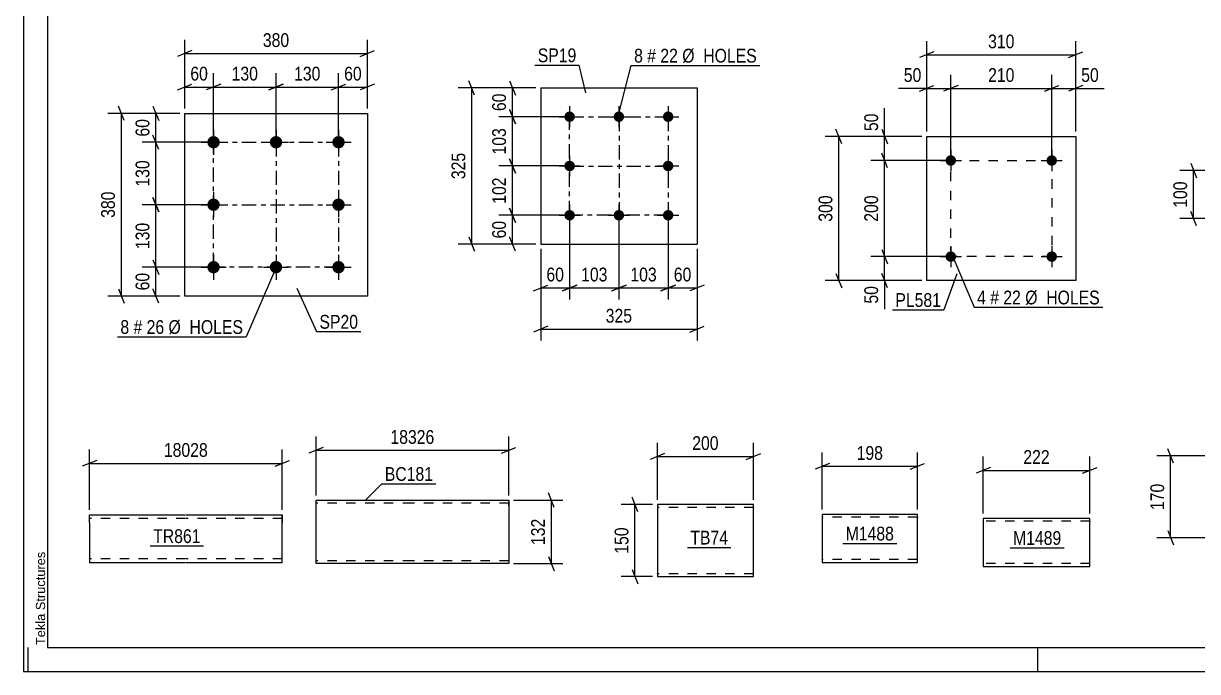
# Model space of a CAD drawing. Header units: millimetres. Extents: x 0 to 841, y 0 to 594.
# Drawn here: x 0 to 244.2, y 0 to 134.9 of the extents above; entities that cross this region are included whole.
import ezdxf

# ---------------------------------------------------------------- set-up
doc = ezdxf.new("R2010")
doc.units = ezdxf.units.MM
doc.linetypes.add('DXK_LINE_DOT2', pattern=[3.9198, 1.9599, -1.9599])
doc.linetypes.add('DXK_LINE_DOT3', pattern=[5.9187, 2.979, -0.9799, 0.9799, -0.9799])
doc.styles.add('Arial', font='ARIAL.TTF', dxfattribs={"height": 0.2})
doc.styles.add('Arial Narrow', font='ARIALN.TTF', dxfattribs={"height": 0.2})

# ---------------------------------------------------------------- blocks, each defined once
blk = doc.blocks.new('Unknown-815137708-1135')
at = {"color": 5, "linetype": 'Continuous'}
for p, q in [((0, 594), (0, 0)), ((5, 589), (5, 5)), ((1, 0), (1, 5)), ((5, 5), (836, 5)), ((211, 0), (211, 5)), ((0, 0), (841, 0))]:
    blk.add_line(p, q, dxfattribs=at)
at = {"color": 174, "linetype": 'Continuous', "style": 'Arial'}
blk.add_text('Tekla Structures', height=1.9102, rotation=90, dxfattribs=at).set_placement((4.5, 5.5))
blk = doc.blocks.new('Part-815137708-7004 - 6998')
at = {"color": 2, "linetype": 'Continuous'}
for p, q in [((33.54, 78.14), (33.54, 116.14)), ((33.54, 116.14), (71.54, 116.14)), ((71.54, 116.14), (71.54, 78.14)), ((71.54, 78.14), (33.54, 78.14))]:
    blk.add_line(p, q, dxfattribs=at)
blk = doc.blocks.new('Bolt-815137708-7037 - 6998')
at = {"linetype": 'Continuous'}
for points in [[(39.54, 111.44, -1), (39.54, 108.84, -1)], [(52.54, 111.44, -1), (52.54, 108.84, -1)], [(65.54, 111.44, -1), (65.54, 108.84, -1)], [(39.54, 98.44, -1), (39.54, 95.84, -1)], [(65.54, 98.44, -1), (65.54, 95.84, -1)], [(39.54, 85.44, -1), (39.54, 82.84, -1)], [(52.54, 85.44, -1), (52.54, 82.84, -1)], [(65.54, 85.44, -1), (65.54, 82.84, -1)]]:
    blk.add_hatch(color=1, dxfattribs=at).paths.add_polyline_path(points)
at = {"color": 1, "linetype": 'Continuous'}
for p, q in [((39.54, 112.74), (39.54, 107.54)), ((52.54, 112.74), (52.54, 107.54)), ((65.54, 112.74), (65.54, 107.54)), ((36.94, 110.14), (42.14, 110.14)), ((49.94, 110.14), (55.14, 110.14)), ((62.94, 110.14), (68.14, 110.14)), ((39.54, 99.74), (39.54, 94.54)), ((65.54, 99.74), (65.54, 94.54)), ((36.94, 97.14), (42.14, 97.14)), ((62.94, 97.14), (68.14, 97.14)), ((39.54, 86.74), (39.54, 81.54)), ((52.54, 86.74), (52.54, 81.54)), ((65.54, 86.74), (65.54, 81.54)), ((36.94, 84.14), (42.14, 84.14)), ((49.94, 84.14), (55.14, 84.14)), ((62.94, 84.14), (68.14, 84.14))]:
    blk.add_line(p, q, dxfattribs=at)
blk = doc.blocks.new('Part-815137708-1386 - 1358')
at = {"color": 2, "linetype": 'Continuous'}
for p, q in [((60.86, 34.46), (60.86, 35.66)), ((60.86, 35.66), (80.86, 35.66)), ((60.86, 22.55), (60.86, 34.46)), ((80.96, 35.66), (100.96, 35.66)), ((100.96, 35.66), (100.96, 35.57)), ((100.96, 35.57), (100.96, 34.46)), ((100.96, 34.46), (100.96, 22.46)), ((60.86, 22.46), (60.86, 22.55)), ((80.86, 22.46), (60.86, 22.46)), ((100.96, 22.46), (80.96, 22.46))]:
    blk.add_line(p, q, dxfattribs=at)
at = {"color": 7, "linetype": 'DXK_LINE_DOT2'}
for p, q in [((80.86, 35.06), (60.86, 35.06)), ((100.96, 35.06), (80.96, 35.06)), ((100.96, 34.46), (100.96, 35.31)), ((80.86, 23.06), (60.86, 23.06)), ((60.86, 22.55), (60.86, 22.46)), ((100.96, 23.06), (80.96, 23.06))]:
    blk.add_line(p, q, dxfattribs=at)
blk = doc.blocks.new('Part-815137708-6798 - 6792')
at = {"color": 2, "linetype": 'Continuous'}
for p, q in [((107.62, 121.45), (107.62, 88.95)), ((107.62, 121.45), (140.12, 121.45)), ((140.12, 121.45), (140.12, 88.95)), ((107.62, 88.95), (140.12, 88.95))]:
    blk.add_line(p, q, dxfattribs=at)
blk = doc.blocks.new('Bolt-815137708-6831 - 6792')
at = {"linetype": 'Continuous'}
for points in [[(113.62, 116.55, -1), (113.62, 114.35, -1)], [(123.87, 116.55, -1), (123.87, 114.35, -1)], [(134.12, 116.55, -1), (134.12, 114.35, -1)], [(113.62, 106.3, -1), (113.62, 104.1, -1)], [(134.12, 106.3, -1), (134.12, 104.1, -1)], [(113.62, 96.05, -1), (113.62, 93.85, -1)], [(123.87, 96.05, -1), (123.87, 93.85, -1)], [(134.12, 96.05, -1), (134.12, 93.85, -1)]]:
    blk.add_hatch(color=1, dxfattribs=at).paths.add_polyline_path(points)
at = {"color": 1, "linetype": 'Continuous'}
for p, q in [((113.62, 117.65), (113.62, 113.25)), ((123.87, 117.65), (123.87, 113.25)), ((134.12, 117.65), (134.12, 113.25)), ((111.42, 115.45), (115.82, 115.45)), ((121.67, 115.45), (126.07, 115.45)), ((131.92, 115.45), (136.32, 115.45)), ((111.42, 105.2), (115.82, 105.2)), ((113.62, 107.4), (113.62, 103)), ((131.92, 105.2), (136.32, 105.2)), ((134.12, 107.4), (134.12, 103)), ((113.62, 97.15), (113.62, 92.75)), ((123.87, 97.15), (123.87, 92.75)), ((134.12, 97.15), (134.12, 92.75)), ((111.42, 94.95), (115.82, 94.95)), ((121.67, 94.95), (126.07, 94.95)), ((131.92, 94.95), (136.32, 94.95))]:
    blk.add_line(p, q, dxfattribs=at)
blk = doc.blocks.new('Part-815137708-6970 - 6965')
at = {"color": 2, "linetype": 'Continuous'}
for p, q in [((131.87, 34.75), (131.87, 19.84)), ((151.87, 34.75), (131.87, 34.75)), ((151.87, 20.95), (151.87, 34.75)), ((131.87, 19.84), (131.87, 19.75)), ((131.87, 19.75), (151.87, 19.75)), ((151.87, 19.75), (151.87, 20.95))]:
    blk.add_line(p, q, dxfattribs=at)
at = {"color": 7, "linetype": 'DXK_LINE_DOT2'}
for p, q in [((151.87, 34.15), (131.87, 34.15)), ((151.87, 34.11), (151.87, 34.15)), ((151.87, 34.15), (151.87, 34.11)), ((151.87, 34.01), (151.87, 34.11)), ((151.87, 34.11), (151.87, 34.01)), ((131.87, 20.35), (131.87, 20.4)), ((151.87, 20.35), (131.87, 20.35)), ((151.87, 20.4), (151.87, 20.72)), ((151.87, 20.35), (151.87, 20.4))]:
    blk.add_line(p, q, dxfattribs=at)
blk = doc.blocks.new('Part-815137708-2668 - 2662')
at = {"color": 2, "linetype": 'Continuous'}
for p, q in [((13.73, 31.02), (13.73, 32.62)), ((13.73, 32.62), (33.73, 32.62)), ((33.83, 32.62), (53.83, 32.62)), ((53.83, 32.62), (53.83, 31.02)), ((13.73, 31.02), (13.73, 22.62)), ((53.83, 22.62), (53.83, 31.02)), ((33.73, 22.62), (13.73, 22.62)), ((53.83, 22.62), (33.83, 22.62))]:
    blk.add_line(p, q, dxfattribs=at)
at = {"color": 7, "linetype": 'DXK_LINE_DOT2'}
for p, q in [((33.73, 31.82), (13.73, 31.82)), ((53.83, 31.82), (33.83, 31.82)), ((53.83, 31.02), (53.83, 32.5)), ((13.73, 23.42), (13.73, 23.49)), ((33.73, 23.42), (13.73, 23.42)), ((53.83, 23.42), (33.83, 23.42)), ((53.83, 23.42), (53.83, 23.49))]:
    blk.add_line(p, q, dxfattribs=at)
blk = doc.blocks.new('Part-815137708-2619 - 2605')
at = {"color": 2, "linetype": 'Continuous'}
for p, q in [((166.19, 32.7), (166.19, 22.79)), ((185.96, 32.7), (166.19, 32.7)), ((185.96, 23.9), (185.96, 32.7)), ((166.19, 22.79), (166.19, 22.7)), ((166.19, 22.7), (185.96, 22.7)), ((185.96, 22.7), (185.96, 23.9))]:
    blk.add_line(p, q, dxfattribs=at)
at = {"color": 7, "linetype": 'DXK_LINE_DOT2'}
for p, q in [((185.96, 32.1), (166.19, 32.1)), ((185.96, 32.06), (185.96, 32.1)), ((185.96, 32.1), (185.96, 32.06)), ((185.96, 31.96), (185.96, 32.06)), ((185.96, 32.06), (185.96, 31.96)), ((166.19, 23.3), (166.19, 23.35)), ((185.96, 23.3), (166.19, 23.3)), ((185.96, 23.35), (185.96, 23.67)), ((185.96, 23.3), (185.96, 23.35))]:
    blk.add_line(p, q, dxfattribs=at)
blk = doc.blocks.new('Part-815137708-2401 - 2385')
at = {"color": 2, "linetype": 'Continuous'}
for p, q in [((187.92, 81.34), (187.92, 111.34)), ((187.92, 111.34), (218.92, 111.34)), ((218.92, 111.34), (218.92, 81.34)), ((218.92, 81.34), (187.92, 81.34))]:
    blk.add_line(p, q, dxfattribs=at)
blk = doc.blocks.new('Bolt-815137708-2434 - 2385')
at = {"linetype": 'Continuous'}
for points in [[(194.02, 86.34, -1), (191.82, 86.34, -1)], [(215.02, 86.34, -1), (212.82, 86.34, -1)]]:
    blk.add_hatch(color=1, dxfattribs=at).paths.add_polyline_path(points)
at = {"color": 1, "linetype": 'Continuous'}
for p, q in [((192.92, 88.54), (192.92, 84.14)), ((213.92, 88.54), (213.92, 84.14)), ((190.72, 86.34), (195.12, 86.34)), ((211.72, 86.34), (216.12, 86.34))]:
    blk.add_line(p, q, dxfattribs=at)
blk = doc.blocks.new('Bolt-815137708-2439 - 2385')
at = {"linetype": 'Continuous'}
for points in [[(194.02, 106.34, -1), (191.82, 106.34, -1)], [(215.02, 106.34, -1), (212.82, 106.34, -1)]]:
    blk.add_hatch(color=1, dxfattribs=at).paths.add_polyline_path(points)
at = {"color": 1, "linetype": 'Continuous'}
for p, q in [((192.92, 108.54), (192.92, 104.14)), ((213.92, 108.54), (213.92, 104.14)), ((190.72, 106.34), (195.12, 106.34)), ((211.72, 106.34), (216.12, 106.34))]:
    blk.add_line(p, q, dxfattribs=at)
blk = doc.blocks.new('Part-815137708-2368 - 2354')
at = {"color": 2, "linetype": 'Continuous'}
for p, q in [((199.67, 31.86), (199.67, 21.96)), ((221.84, 31.86), (199.67, 31.86)), ((221.84, 23.06), (221.84, 31.86)), ((221.84, 21.86), (221.84, 23.06)), ((199.67, 21.96), (199.67, 21.86)), ((199.67, 21.86), (221.84, 21.86))]:
    blk.add_line(p, q, dxfattribs=at)
at = {"color": 7, "linetype": 'DXK_LINE_DOT2'}
for p, q in [((221.84, 31.26), (199.67, 31.26)), ((221.84, 31.22), (221.84, 31.26)), ((221.84, 31.26), (221.84, 31.22)), ((221.84, 31.12), (221.84, 31.22)), ((221.84, 31.22), (221.84, 31.12)), ((199.67, 22.46), (199.67, 22.51)), ((221.84, 22.46), (199.67, 22.46)), ((221.84, 22.51), (221.84, 22.84)), ((221.84, 22.46), (221.84, 22.51))]:
    blk.add_line(p, q, dxfattribs=at)
blk = doc.blocks.new('Rectangle-815137708-7124 - 6998')
at = {"color": 1, "linetype": 'DXK_LINE_DOT3'}
blk.add_lwpolyline([(39.54, 110.14), (65.54, 110.14), (65.54, 84.14), (39.54, 84.14), (39.54, 110.14)], close=True, dxfattribs=at)
blk = doc.blocks.new('Rectangle-815137708-6918 - 6792')
at = {"color": 1, "linetype": 'DXK_LINE_DOT3'}
blk.add_lwpolyline([(113.62, 115.45), (134.12, 115.45), (134.12, 94.95), (113.62, 94.95), (113.62, 115.45)], close=True, dxfattribs=at)
blk = doc.blocks.new('Rectangle-815137708-2548 - 2385')
at = {"color": 1, "linetype": 'DXK_LINE_DOT2'}
blk.add_lwpolyline([(192.92, 106.34), (213.92, 106.34), (213.92, 86.34), (192.92, 86.34), (192.92, 106.34)], close=True, dxfattribs=at)
blk = doc.blocks.new('Line-815137708-7117 - 6998')
at = {"color": 1, "linetype": 'DXK_LINE_DOT3'}
blk.add_line((52.54, 110.14), (52.54, 84.14), dxfattribs=at)
blk = doc.blocks.new('Line-815137708-6911 - 6792')
at = {"color": 1, "linetype": 'DXK_LINE_DOT3'}
blk.add_line((123.92, 115.45), (123.92, 94.95), dxfattribs=at)
blk = doc.blocks.new('Line-815137708-7110 - 6998')
at = {"color": 1, "linetype": 'DXK_LINE_DOT3'}
blk.add_line((39.54, 97.14), (65.54, 97.14), dxfattribs=at)
blk = doc.blocks.new('Line-815137708-6904 - 6792')
at = {"color": 1, "linetype": 'DXK_LINE_DOT3'}
blk.add_line((113.62, 105.15), (134.12, 105.15), dxfattribs=at)
blk = doc.blocks.new('StraightDimension-815137708-7039 - 6998')
at = {"color": 7, "linetype": 'Continuous'}
for p, q in [((26.94, 85.64), (28.14, 82.64)), ((38.54, 84.14), (24.69, 84.14)), ((27.54, 78.14), (27.54, 84.14)), ((28.14, 76.64), (26.94, 79.64)), ((32.54, 78.14), (24.69, 78.14))]:
    blk.add_line(p, q, dxfattribs=at)
at = {"color": 0}
blk.add_wipeout([(26.79, 83.57), (22.59, 83.57), (22.59, 78.71), (26.79, 78.71)], dxfattribs=at)
at = {"color": 3, "style": 'Arial Narrow'}
blk.add_text('60', height=2.863, rotation=90.0002, dxfattribs=at).set_placement((26.19, 79.31))
blk = doc.blocks.new('StraightDimension-815137708-7064 - 6998')
at = {"color": 7, "linetype": 'Continuous'}
for p, q in [((20.97, 114.64), (19.77, 117.64)), ((32.54, 116.14), (17.52, 116.14)), ((20.37, 78.14), (20.37, 116.14)), ((19.77, 79.64), (20.97, 76.64)), ((32.54, 78.14), (17.52, 78.14))]:
    blk.add_line(p, q, dxfattribs=at)
at = {"color": 0}
blk.add_wipeout([(19.62, 100.48), (15.42, 100.48), (15.42, 93.8), (19.62, 93.8)], dxfattribs=at)
at = {"color": 3, "style": 'Arial Narrow'}
blk.add_text('380', height=2.863, rotation=90.0002, dxfattribs=at).set_placement((19.02, 94.4))
blk = doc.blocks.new('StraightDimension-815137708-7049 - 6998')
at = {"color": 7, "linetype": 'Continuous'}
for p, q in [((26.94, 117.64), (28.14, 114.64)), ((32.54, 116.14), (24.69, 116.14)), ((27.54, 110.14), (27.54, 116.14)), ((38.54, 110.14), (24.69, 110.14)), ((28.14, 108.64), (26.94, 111.64))]:
    blk.add_line(p, q, dxfattribs=at)
at = {"color": 0}
blk.add_wipeout([(26.79, 115.57), (22.59, 115.57), (22.59, 110.71), (26.79, 110.71)], dxfattribs=at)
at = {"color": 3, "style": 'Arial Narrow'}
blk.add_text('60', height=2.863, rotation=90.0002, dxfattribs=at).set_placement((26.19, 111.31))
blk = doc.blocks.new('StraightDimension-815137708-7079 - 6998')
at = {"color": 7, "linetype": 'Continuous'}
for p, q in [((32.04, 121.03), (35.04, 122.23)), ((33.54, 117.14), (33.54, 124.48)), ((41.04, 122.23), (38.04, 121.03)), ((39.54, 111.14), (39.54, 124.48)), ((33.54, 121.63), (39.54, 121.63))]:
    blk.add_line(p, q, dxfattribs=at)
at = {"color": 0}
blk.add_wipeout([(38.97, 122.38), (38.97, 126.58), (34.11, 126.58), (34.11, 122.38)], dxfattribs=at)
at = {"color": 3, "style": 'Arial Narrow'}
blk.add_text('60', height=2.863, dxfattribs=at).set_placement((34.71, 122.98))
blk = doc.blocks.new('StraightDimension-815137708-7089 - 6998')
at = {"color": 7, "linetype": 'Continuous'}
for p, q in [((64.04, 121.03), (67.04, 122.23)), ((65.54, 111.14), (65.54, 124.48)), ((73.04, 122.23), (70.04, 121.03)), ((71.54, 117.14), (71.54, 124.48)), ((65.54, 121.63), (71.54, 121.63))]:
    blk.add_line(p, q, dxfattribs=at)
at = {"color": 0}
blk.add_wipeout([(70.97, 122.38), (70.97, 126.58), (66.11, 126.58), (66.11, 122.38)], dxfattribs=at)
at = {"color": 3, "style": 'Arial Narrow'}
blk.add_text('60', height=2.863, dxfattribs=at).set_placement((66.71, 122.98))
blk = doc.blocks.new('StraightDimension-815137708-7100 - 6998')
at = {"color": 7, "linetype": 'Continuous'}
for p, q in [((33.54, 117.14), (33.54, 131.46)), ((71.54, 117.14), (71.54, 131.46)), ((35.04, 129.21), (32.04, 128.01)), ((33.54, 128.61), (71.54, 128.61)), ((70.04, 128.01), (73.04, 129.21))]:
    blk.add_line(p, q, dxfattribs=at)
at = {"color": 0}
blk.add_wipeout([(55.88, 129.36), (55.88, 133.56), (49.2, 133.56), (49.2, 129.36)], dxfattribs=at)
at = {"color": 3, "style": 'Arial Narrow'}
blk.add_text('380', height=2.863, dxfattribs=at).set_placement((49.8, 129.96))
blk = doc.blocks.new('StraightDimension-815137708-12032 - 6998')
at = {"color": 7, "linetype": 'Continuous'}
for p, q in [((28.14, 95.64), (26.94, 98.64)), ((38.54, 97.14), (24.69, 97.14)), ((27.54, 84.14), (27.54, 97.14)), ((26.94, 85.64), (28.14, 82.64)), ((38.54, 84.14), (24.69, 84.14))]:
    blk.add_line(p, q, dxfattribs=at)
at = {"color": 0}
blk.add_wipeout([(26.79, 93.98), (22.59, 93.98), (22.59, 87.3), (26.79, 87.3)], dxfattribs=at)
at = {"color": 3, "style": 'Arial Narrow'}
blk.add_text('130', height=2.863, rotation=90.0002, dxfattribs=at).set_placement((26.19, 87.9))
blk = doc.blocks.new('StraightDimension-815137708-12034 - 6998')
at = {"color": 7, "linetype": 'Continuous'}
for p, q in [((38.54, 110.14), (24.69, 110.14)), ((28.14, 108.64), (26.94, 111.64)), ((27.54, 97.14), (27.54, 110.14)), ((26.94, 98.64), (28.14, 95.64)), ((38.54, 97.14), (24.69, 97.14))]:
    blk.add_line(p, q, dxfattribs=at)
at = {"color": 0}
blk.add_wipeout([(26.79, 106.98), (22.59, 106.98), (22.59, 100.3), (26.79, 100.3)], dxfattribs=at)
at = {"color": 3, "style": 'Arial Narrow'}
blk.add_text('130', height=2.863, rotation=90.0002, dxfattribs=at).set_placement((26.19, 100.9))
blk = doc.blocks.new('StraightDimension-815137708-12054 - 6998')
at = {"color": 7, "linetype": 'Continuous'}
for p, q in [((41.04, 122.23), (38.04, 121.03)), ((39.54, 111.14), (39.54, 124.48)), ((51.04, 121.03), (54.04, 122.23)), ((52.54, 111.14), (52.54, 124.48)), ((39.54, 121.63), (52.54, 121.63))]:
    blk.add_line(p, q, dxfattribs=at)
at = {"color": 0}
blk.add_wipeout([(49.38, 122.38), (49.38, 126.58), (42.7, 126.58), (42.7, 122.38)], dxfattribs=at)
at = {"color": 3, "style": 'Arial Narrow'}
blk.add_text('130', height=2.863, dxfattribs=at).set_placement((43.3, 122.98))
blk = doc.blocks.new('StraightDimension-815137708-12056 - 6998')
at = {"color": 7, "linetype": 'Continuous'}
for p, q in [((54.04, 122.23), (51.04, 121.03)), ((52.54, 111.14), (52.54, 124.48)), ((64.04, 121.03), (67.04, 122.23)), ((65.54, 111.14), (65.54, 124.48)), ((52.54, 121.63), (65.54, 121.63))]:
    blk.add_line(p, q, dxfattribs=at)
at = {"color": 0}
blk.add_wipeout([(62.38, 122.38), (62.38, 126.58), (55.7, 126.58), (55.7, 122.38)], dxfattribs=at)
at = {"color": 3, "style": 'Arial Narrow'}
blk.add_text('130', height=2.863, dxfattribs=at).set_placement((56.3, 122.98))
blk = doc.blocks.new('StraightDimension-815137708-1390 - 1358')
at = {"color": 7, "linetype": 'Continuous'}
for p, q in [((60.86, 36.66), (60.86, 48.88)), ((100.96, 36.66), (100.96, 48.88)), ((62.36, 46.63), (59.36, 45.43)), ((99.46, 45.43), (102.46, 46.63)), ((60.86, 46.03), (100.96, 46.03))]:
    blk.add_line(p, q, dxfattribs=at)
at = {"color": 0}
blk.add_wipeout([(86.08, 46.78), (86.08, 50.98), (75.74, 50.98), (75.74, 46.78)], dxfattribs=at)
at = {"color": 3, "style": 'Arial Narrow'}
blk.add_text('18326', height=2.863, dxfattribs=at).set_placement((76.34, 47.38))
blk = doc.blocks.new('StraightDimension-815137708-1407 - 1358')
at = {"color": 7, "linetype": 'Continuous'}
for p, q in [((110.43, 34.16), (109.23, 37.16)), ((101.96, 35.66), (112.23, 35.66)), ((109.83, 22.46), (109.83, 35.66)), ((101.96, 22.46), (112.23, 22.46)), ((109.23, 23.96), (110.43, 20.96))]:
    blk.add_line(p, q, dxfattribs=at)
at = {"color": 0}
blk.add_wipeout([(109.08, 32.4), (104.88, 32.4), (104.88, 25.71), (109.08, 25.71)], dxfattribs=at)
at = {"color": 3, "style": 'Arial Narrow'}
blk.add_text('132', height=2.863, rotation=90.0002, dxfattribs=at).set_placement((108.48, 26.31))
blk = doc.blocks.new('StraightDimension-815137708-6939 - 6933')
at = {"color": 7, "linetype": 'Continuous'}
for p, q in [((247.27, 44.85), (235.8, 44.85)), ((239.25, 43.35), (238.05, 46.35)), ((238.65, 27.85), (238.65, 44.85)), ((238.05, 29.35), (239.25, 26.35)), ((247.27, 27.85), (235.8, 27.85))]:
    blk.add_line(p, q, dxfattribs=at)
at = {"color": 0}
blk.add_wipeout([(237.9, 39.69), (233.7, 39.69), (233.7, 33), (237.9, 33)], dxfattribs=at)
at = {"color": 3, "style": 'Arial Narrow'}
blk.add_text('170', height=2.863, rotation=90.0002, dxfattribs=at).set_placement((237.3, 33.6))
blk = doc.blocks.new('StraightDimension-815137708-6858 - 6792')
at = {"color": 7, "linetype": 'Continuous'}
for p, q in [((107.62, 87.95), (107.62, 68.85)), ((140.12, 87.95), (140.12, 68.85)), ((109.12, 71.85), (106.12, 70.65)), ((107.62, 71.25), (140.12, 71.25)), ((138.62, 70.65), (141.62, 71.85))]:
    blk.add_line(p, q, dxfattribs=at)
at = {"color": 0}
blk.add_wipeout([(127.21, 72), (127.21, 76.2), (120.53, 76.2), (120.53, 72)], dxfattribs=at)
at = {"color": 3, "style": 'Arial Narrow'}
blk.add_text('325', height=2.863, dxfattribs=at).set_placement((121.13, 72.6))
blk = doc.blocks.new('StraightDimension-815137708-11878 - 6792')
at = {"color": 7, "linetype": 'Continuous'}
for p, q in [((112.62, 105.2), (98.88, 105.2)), ((101.13, 106.7), (102.33, 103.7)), ((101.73, 94.95), (101.73, 105.2)), ((102.33, 93.45), (101.13, 96.45)), ((112.62, 94.95), (98.88, 94.95))]:
    blk.add_line(p, q, dxfattribs=at)
at = {"color": 0}
blk.add_wipeout([(100.98, 103.42), (96.78, 103.42), (96.78, 96.73), (100.98, 96.73)], dxfattribs=at)
at = {"color": 3, "style": 'Arial Narrow'}
blk.add_text('102', height=2.863, rotation=90.0002, dxfattribs=at).set_placement((100.38, 97.33))
blk = doc.blocks.new('StraightDimension-815137708-6847 - 6792')
at = {"color": 7, "linetype": 'Continuous'}
for p, q in [((101.13, 96.45), (102.33, 93.45)), ((112.62, 94.95), (98.88, 94.95)), ((101.73, 88.95), (101.73, 94.95)), ((102.33, 87.45), (101.13, 90.45)), ((106.62, 88.95), (98.88, 88.95))]:
    blk.add_line(p, q, dxfattribs=at)
at = {"color": 0}
blk.add_wipeout([(100.98, 94.38), (96.78, 94.38), (96.78, 89.52), (100.98, 89.52)], dxfattribs=at)
at = {"color": 3, "style": 'Arial Narrow'}
blk.add_text('60', height=2.863, rotation=90.0002, dxfattribs=at).set_placement((100.38, 90.12))
blk = doc.blocks.new('StraightDimension-815137708-6837 - 6792')
at = {"color": 7, "linetype": 'Continuous'}
for p, q in [((101.13, 122.95), (102.33, 119.95)), ((106.62, 121.45), (98.88, 121.45)), ((101.73, 115.45), (101.73, 121.45)), ((112.62, 115.45), (98.88, 115.45)), ((102.33, 113.95), (101.13, 116.95))]:
    blk.add_line(p, q, dxfattribs=at)
at = {"color": 0}
blk.add_wipeout([(100.98, 120.88), (96.78, 120.88), (96.78, 116.02), (100.98, 116.02)], dxfattribs=at)
at = {"color": 3, "style": 'Arial Narrow'}
blk.add_text('60', height=2.863, rotation=90.0002, dxfattribs=at).set_placement((100.38, 116.62))
blk = doc.blocks.new('StraightDimension-815137708-6873 - 6792')
at = {"color": 7, "linetype": 'Continuous'}
for p, q in [((134.12, 93.95), (134.12, 77.43)), ((140.12, 87.95), (140.12, 77.43)), ((132.62, 79.23), (135.62, 80.43)), ((134.12, 79.83), (140.12, 79.83)), ((141.62, 80.43), (138.62, 79.23))]:
    blk.add_line(p, q, dxfattribs=at)
at = {"color": 0}
blk.add_wipeout([(139.55, 80.58), (139.55, 84.78), (134.69, 84.78), (134.69, 80.58)], dxfattribs=at)
at = {"color": 3, "style": 'Arial Narrow'}
blk.add_text('60', height=2.863, dxfattribs=at).set_placement((135.29, 81.18))
blk = doc.blocks.new('StraightDimension-815137708-6883 - 6792')
at = {"color": 7, "linetype": 'Continuous'}
for p, q in [((113.62, 93.95), (113.62, 77.43)), ((107.62, 87.95), (107.62, 77.43)), ((106.12, 79.23), (109.12, 80.43)), ((107.62, 79.83), (113.62, 79.83)), ((115.12, 80.43), (112.12, 79.23))]:
    blk.add_line(p, q, dxfattribs=at)
at = {"color": 0}
blk.add_wipeout([(113.05, 80.58), (113.05, 84.78), (108.19, 84.78), (108.19, 80.58)], dxfattribs=at)
at = {"color": 3, "style": 'Arial Narrow'}
blk.add_text('60', height=2.863, dxfattribs=at).set_placement((108.79, 81.18))
blk = doc.blocks.new('StraightDimension-815137708-6894 - 6792')
at = {"color": 7, "linetype": 'Continuous'}
for p, q in [((93.86, 119.95), (92.66, 122.95)), ((106.62, 121.45), (90.41, 121.45)), ((93.26, 88.95), (93.26, 121.45)), ((92.66, 90.45), (93.86, 87.45)), ((106.62, 88.95), (90.41, 88.95))]:
    blk.add_line(p, q, dxfattribs=at)
at = {"color": 0}
blk.add_wipeout([(92.51, 108.54), (88.31, 108.54), (88.31, 101.86), (92.51, 101.86)], dxfattribs=at)
at = {"color": 3, "style": 'Arial Narrow'}
blk.add_text('325', height=2.863, rotation=90.0002, dxfattribs=at).set_placement((91.91, 102.46))
blk = doc.blocks.new('StraightDimension-815137708-11880 - 6792')
at = {"color": 7, "linetype": 'Continuous'}
for p, q in [((112.62, 115.45), (98.88, 115.45)), ((101.13, 116.95), (102.33, 113.95)), ((101.73, 105.2), (101.73, 115.45)), ((112.62, 105.2), (98.88, 105.2)), ((102.33, 103.7), (101.13, 106.7))]:
    blk.add_line(p, q, dxfattribs=at)
at = {"color": 0}
blk.add_wipeout([(100.98, 113.67), (96.78, 113.67), (96.78, 106.98), (100.98, 106.98)], dxfattribs=at)
at = {"color": 3, "style": 'Arial Narrow'}
blk.add_text('103', height=2.863, rotation=90.0002, dxfattribs=at).set_placement((100.38, 107.58))
blk = doc.blocks.new('StraightDimension-815137708-11900 - 6792')
at = {"color": 7, "linetype": 'Continuous'}
for p, q in [((113.62, 93.95), (113.62, 77.43)), ((123.87, 93.95), (123.87, 77.43)), ((112.12, 79.23), (115.12, 80.43)), ((113.62, 79.83), (123.87, 79.83)), ((125.37, 80.43), (122.37, 79.23))]:
    blk.add_line(p, q, dxfattribs=at)
at = {"color": 0}
blk.add_wipeout([(122.09, 80.58), (122.09, 84.78), (115.41, 84.78), (115.41, 80.58)], dxfattribs=at)
at = {"color": 3, "style": 'Arial Narrow'}
blk.add_text('103', height=2.863, dxfattribs=at).set_placement((116.01, 81.18))
blk = doc.blocks.new('StraightDimension-815137708-11902 - 6792')
at = {"color": 7, "linetype": 'Continuous'}
for p, q in [((123.87, 93.95), (123.87, 77.43)), ((134.12, 93.95), (134.12, 77.43)), ((122.37, 79.23), (125.37, 80.43)), ((123.87, 79.83), (134.12, 79.83)), ((135.62, 80.43), (132.62, 79.23))]:
    blk.add_line(p, q, dxfattribs=at)
at = {"color": 0}
blk.add_wipeout([(132.34, 80.58), (132.34, 84.78), (125.66, 84.78), (125.66, 80.58)], dxfattribs=at)
at = {"color": 3, "style": 'Arial Narrow'}
blk.add_text('103', height=2.863, dxfattribs=at).set_placement((126.26, 81.18))
blk = doc.blocks.new('StraightDimension-815137708-6983 - 6965')
at = {"color": 7, "linetype": 'Continuous'}
for p, q in [((130.87, 34.75), (124.35, 34.75)), ((127.8, 33.25), (126.6, 36.25)), ((127.2, 19.75), (127.2, 34.75)), ((130.87, 19.75), (124.35, 19.75)), ((126.6, 21.25), (127.8, 18.25))]:
    blk.add_line(p, q, dxfattribs=at)
at = {"color": 0}
blk.add_wipeout([(126.45, 30.6), (122.25, 30.6), (122.25, 23.91), (126.45, 23.91)], dxfattribs=at)
at = {"color": 3, "style": 'Arial Narrow'}
blk.add_text('150', height=2.863, rotation=90.0002, dxfattribs=at).set_placement((125.85, 24.51))
blk = doc.blocks.new('StraightDimension-815137708-6972 - 6965')
at = {"color": 7, "linetype": 'Continuous'}
for p, q in [((131.87, 35.75), (131.87, 47.6)), ((151.87, 35.75), (151.87, 47.6)), ((133.37, 45.35), (130.37, 44.15)), ((131.87, 44.75), (151.87, 44.75)), ((150.37, 44.15), (153.37, 45.35))]:
    blk.add_line(p, q, dxfattribs=at)
at = {"color": 0}
blk.add_wipeout([(145.21, 45.5), (145.21, 49.7), (138.53, 49.7), (138.53, 45.5)], dxfattribs=at)
at = {"color": 3, "style": 'Arial Narrow'}
blk.add_text('200', height=2.863, dxfattribs=at).set_placement((139.13, 46.1))
blk = doc.blocks.new('StraightDimension-815137708-2779 - 2760')
at = {"color": 7, "linetype": 'Continuous'}
for p, q in [((242.83, 105.75), (244.03, 102.75)), ((264.2, 104.25), (240.58, 104.25)), ((243.43, 94.25), (243.43, 104.25)), ((244.03, 92.75), (242.83, 95.75)), ((256.19, 94.25), (240.58, 94.25))]:
    blk.add_line(p, q, dxfattribs=at)
at = {"color": 0}
blk.add_wipeout([(242.68, 102.59), (238.48, 102.59), (238.48, 95.9), (242.68, 95.9)], dxfattribs=at)
at = {"color": 3, "style": 'Arial Narrow'}
blk.add_text('100', height=2.863, rotation=90.0002, dxfattribs=at).set_placement((242.08, 96.5))
blk = doc.blocks.new('StraightDimension-815137708-2745 - 2662')
at = {"color": 7, "linetype": 'Continuous'}
for p, q in [((13.73, 33.62), (13.73, 46.17)), ((53.83, 33.62), (53.83, 46.17)), ((15.23, 43.92), (12.23, 42.72)), ((13.73, 43.32), (53.83, 43.32)), ((52.33, 42.72), (55.33, 43.92))]:
    blk.add_line(p, q, dxfattribs=at)
at = {"color": 0}
blk.add_wipeout([(38.95, 44.07), (38.95, 48.27), (28.61, 48.27), (28.61, 44.07)], dxfattribs=at)
at = {"color": 3, "style": 'Arial Narrow'}
blk.add_text('18028', height=2.863, dxfattribs=at).set_placement((29.21, 44.67))
blk = doc.blocks.new('StraightDimension-815137708-2621 - 2605')
at = {"color": 7, "linetype": 'Continuous'}
for p, q in [((166.19, 33.7), (166.19, 45.55)), ((185.96, 33.7), (185.96, 45.55)), ((167.69, 43.3), (164.69, 42.1)), ((166.19, 42.7), (185.96, 42.7)), ((184.46, 42.1), (187.46, 43.3))]:
    blk.add_line(p, q, dxfattribs=at)
at = {"color": 0}
blk.add_wipeout([(179.42, 43.45), (179.42, 47.65), (172.73, 47.65), (172.73, 43.45)], dxfattribs=at)
at = {"color": 3, "style": 'Arial Narrow'}
blk.add_text('198', height=2.863, dxfattribs=at).set_placement((173.33, 44.05))
blk = doc.blocks.new('StraightDimension-815137708-2441 - 2385')
at = {"color": 7, "linetype": 'Continuous'}
for p, q in [((191.92, 86.34), (176.29, 86.34)), ((178.54, 87.84), (179.74, 84.84)), ((179.14, 81.34), (179.14, 86.34)), ((186.92, 81.34), (176.29, 81.34)), ((179.74, 79.84), (178.54, 82.84))]:
    blk.add_line(p, q, dxfattribs=at)
at = {"color": 0}
blk.add_wipeout([(178.39, 80.81), (174.19, 80.81), (174.19, 75.96), (178.39, 75.96)], dxfattribs=at)
at = {"color": 7, "linetype": 'Continuous'}
blk.add_line((179.14, 81.34), (179.14, 75.43), dxfattribs=at)
blk.add_line((179.14, 81.34), (179.14, 75.43), dxfattribs=at)
at = {"color": 3, "style": 'Arial Narrow'}
blk.add_text('50', height=2.863, rotation=90.0002, dxfattribs=at).set_placement((177.79, 76.56))
blk = doc.blocks.new('StraightDimension-815137708-2484 - 2385')
at = {"color": 7, "linetype": 'Continuous'}
for p, q in [((170.23, 109.84), (169.03, 112.84)), ((186.92, 111.34), (166.78, 111.34)), ((169.63, 81.34), (169.63, 111.34)), ((186.92, 81.34), (166.78, 81.34)), ((169.03, 82.84), (170.23, 79.84))]:
    blk.add_line(p, q, dxfattribs=at)
at = {"color": 0}
blk.add_wipeout([(168.88, 99.68), (164.68, 99.68), (164.68, 93), (168.88, 93)], dxfattribs=at)
at = {"color": 3, "style": 'Arial Narrow'}
blk.add_text('300', height=2.863, rotation=90.0002, dxfattribs=at).set_placement((168.28, 93.6))
blk = doc.blocks.new('StraightDimension-815137708-2454 - 2385')
at = {"color": 7, "linetype": 'Continuous'}
for p, q in [((179.74, 104.84), (178.54, 107.84)), ((191.92, 106.34), (176.29, 106.34)), ((179.14, 86.34), (179.14, 106.34)), ((191.92, 86.34), (176.29, 86.34)), ((178.54, 87.84), (179.74, 84.84))]:
    blk.add_line(p, q, dxfattribs=at)
at = {"color": 0}
blk.add_wipeout([(178.39, 99.68), (174.19, 99.68), (174.19, 93), (178.39, 93)], dxfattribs=at)
at = {"color": 3, "style": 'Arial Narrow'}
blk.add_text('200', height=2.863, rotation=90.0002, dxfattribs=at).set_placement((177.79, 93.6))
blk = doc.blocks.new('StraightDimension-815137708-2470 - 2385')
at = {"color": 7, "linetype": 'Continuous'}
for p, q in [((178.54, 112.84), (179.74, 109.84)), ((186.92, 111.34), (176.29, 111.34)), ((179.14, 106.34), (179.14, 111.34)), ((179.74, 104.84), (178.54, 107.84)), ((191.92, 106.34), (176.29, 106.34))]:
    blk.add_line(p, q, dxfattribs=at)
at = {"color": 0}
blk.add_wipeout([(178.39, 116.72), (174.19, 116.72), (174.19, 111.86), (178.39, 111.86)], dxfattribs=at)
at = {"color": 7, "linetype": 'Continuous'}
blk.add_line((179.14, 111.34), (179.14, 117.24), dxfattribs=at)
blk.add_line((179.14, 111.34), (179.14, 117.24), dxfattribs=at)
at = {"color": 3, "style": 'Arial Narrow'}
blk.add_text('50', height=2.863, rotation=90.0002, dxfattribs=at).set_placement((177.79, 112.46))
blk = doc.blocks.new('StraightDimension-815137708-2495 - 2385')
at = {"color": 7, "linetype": 'Continuous'}
for p, q in [((187.92, 112.34), (187.92, 131.19)), ((218.92, 112.34), (218.92, 131.19)), ((189.42, 128.94), (186.42, 127.74)), ((187.92, 128.34), (218.92, 128.34)), ((217.42, 127.74), (220.42, 128.94))]:
    blk.add_line(p, q, dxfattribs=at)
at = {"color": 0}
blk.add_wipeout([(206.76, 129.09), (206.76, 133.29), (200.08, 133.29), (200.08, 129.09)], dxfattribs=at)
at = {"color": 3, "style": 'Arial Narrow'}
blk.add_text('310', height=2.863, dxfattribs=at).set_placement((200.68, 129.69))
blk = doc.blocks.new('StraightDimension-815137708-2506 - 2385')
at = {"color": 7, "linetype": 'Continuous'}
for p, q in [((213.92, 107.34), (213.92, 124.19)), ((218.92, 112.34), (218.92, 124.19)), ((212.42, 120.74), (215.42, 121.94)), ((213.92, 121.34), (218.92, 121.34)), ((220.42, 121.94), (217.42, 120.74))]:
    blk.add_line(p, q, dxfattribs=at)
at = {"color": 0}
blk.add_wipeout([(224.3, 122.09), (224.3, 126.29), (219.45, 126.29), (219.45, 122.09)], dxfattribs=at)
at = {"color": 7, "linetype": 'Continuous'}
blk.add_line((218.92, 121.34), (224.83, 121.34), dxfattribs=at)
blk.add_line((218.92, 121.34), (224.83, 121.34), dxfattribs=at)
at = {"color": 3, "style": 'Arial Narrow'}
blk.add_text('50', height=2.863, dxfattribs=at).set_placement((220.05, 122.69))
blk = doc.blocks.new('StraightDimension-815137708-2519 - 2385')
at = {"color": 7, "linetype": 'Continuous'}
for p, q in [((192.92, 107.34), (192.92, 124.19)), ((213.92, 107.34), (213.92, 124.19)), ((194.42, 121.94), (191.42, 120.74)), ((192.92, 121.34), (213.92, 121.34)), ((212.42, 120.74), (215.42, 121.94))]:
    blk.add_line(p, q, dxfattribs=at)
at = {"color": 0}
blk.add_wipeout([(206.76, 122.09), (206.76, 126.29), (200.08, 126.29), (200.08, 122.09)], dxfattribs=at)
at = {"color": 3, "style": 'Arial Narrow'}
blk.add_text('210', height=2.863, dxfattribs=at).set_placement((200.68, 122.69))
blk = doc.blocks.new('StraightDimension-815137708-2535 - 2385')
at = {"color": 7, "linetype": 'Continuous'}
for p, q in [((187.92, 112.34), (187.92, 124.19)), ((192.92, 107.34), (192.92, 124.19)), ((186.42, 120.74), (189.42, 121.94)), ((187.92, 121.34), (192.92, 121.34)), ((194.42, 121.94), (191.42, 120.74))]:
    blk.add_line(p, q, dxfattribs=at)
at = {"color": 0}
blk.add_wipeout([(187.4, 122.09), (187.4, 126.29), (182.54, 126.29), (182.54, 122.09)], dxfattribs=at)
at = {"color": 7, "linetype": 'Continuous'}
blk.add_line((187.92, 121.34), (182.01, 121.34), dxfattribs=at)
blk.add_line((187.92, 121.34), (182.01, 121.34), dxfattribs=at)
at = {"color": 3, "style": 'Arial Narrow'}
blk.add_text('50', height=2.863, dxfattribs=at).set_placement((183.14, 122.69))
blk = doc.blocks.new('StraightDimension-815137708-2371 - 2354')
at = {"color": 7, "linetype": 'Continuous'}
for p, q in [((199.67, 32.86), (199.67, 44.71)), ((221.84, 32.86), (221.84, 44.71)), ((201.17, 42.46), (198.17, 41.26)), ((199.67, 41.86), (221.84, 41.86)), ((220.34, 41.26), (223.34, 42.46))]:
    blk.add_line(p, q, dxfattribs=at)
at = {"color": 0}
blk.add_wipeout([(214.09, 42.61), (214.09, 46.81), (207.41, 46.81), (207.41, 42.61)], dxfattribs=at)
at = {"color": 3, "style": 'Arial Narrow'}
blk.add_text('222', height=2.863, dxfattribs=at).set_placement((208.01, 43.21))
blk = doc.blocks.new('Mark-815137708-7000 - 6998')
at = {"color": 0}
blk.add_wipeout([(69.61, 71.34), (69.61, 74.34), (61.57, 74.34), (61.57, 71.34)], dxfattribs=at)
blk.add_wipeout([(69.61, 71.34), (69.61, 74.34), (61.57, 74.34), (61.57, 71.34)], dxfattribs=at)
at = {"color": 30, "linetype": 'Continuous'}
for p, q in [((56.9, 79.8), (60.97, 70.74)), ((60.97, 70.74), (70.21, 70.74))]:
    blk.add_line(p, q, dxfattribs=at)
at = {"color": 3, "style": 'Arial Narrow'}
blk.add_text('SP20', height=2.863, dxfattribs=at).set_placement((61.57, 71.34))
blk = doc.blocks.new('Mark-815137708-7033 - 6998')
at = {"color": 0}
blk.add_wipeout([(21.99, 70.26), (21.99, 73.26), (20.16, 73.26), (20.16, 70.26)], dxfattribs=at)
blk.add_wipeout([(21.99, 70.26), (21.99, 73.26), (20.16, 73.26), (20.16, 70.26)], dxfattribs=at)
blk.add_wipeout([(24.72, 70.26), (24.72, 73.26), (22.89, 73.26), (22.89, 70.26)], dxfattribs=at)
blk.add_wipeout([(24.72, 70.26), (24.72, 73.26), (22.89, 73.26), (22.89, 70.26)], dxfattribs=at)
at = {"color": 3, "style": 'Arial Narrow'}
blk.add_text('8', height=2.86, dxfattribs=at).set_placement((20.16, 70.26))
at = {"color": 0}
blk.add_wipeout([(29.27, 70.26), (29.27, 73.26), (25.62, 73.26), (25.62, 70.26)], dxfattribs=at)
blk.add_wipeout([(29.27, 70.26), (29.27, 73.26), (25.62, 73.26), (25.62, 70.26)], dxfattribs=at)
at = {"color": 3, "style": 'Arial Narrow'}
blk.add_text('#', height=2.86, dxfattribs=at).set_placement((22.89, 70.26))
at = {"color": 0}
blk.add_wipeout([(45.7, 70.26), (45.7, 73.26), (30.17, 73.26), (30.17, 70.26)], dxfattribs=at)
blk.add_wipeout([(45.7, 70.26), (45.7, 73.26), (30.17, 73.26), (30.17, 70.26)], dxfattribs=at)
at = {"color": 7, "linetype": 'Continuous'}
for p in [(52.49, 83.91), (19.56, 69.66)]:
    blk.add_line(p, (46.3, 69.66), dxfattribs=at)
at = {"color": 3, "style": 'Arial Narrow'}
for s, p in [('26', (25.62, 70.26)), ('Ø  HOLES', (30.17, 70.26))]:
    blk.add_text(s, height=2.863, dxfattribs=at).set_placement(p)
blk = doc.blocks.new('Mark-815137708-1381 - 1358')
at = {"color": 0}
blk.add_wipeout([(85.22, 39.67), (85.22, 42.67), (75.17, 42.67), (75.17, 39.67)], dxfattribs=at)
blk.add_wipeout([(85.22, 39.67), (85.22, 42.67), (75.17, 42.67), (75.17, 39.67)], dxfattribs=at)
at = {"color": 30, "linetype": 'Continuous'}
for p, q in [((71.03, 35.53), (74.57, 39.07)), ((74.57, 39.07), (85.82, 39.07))]:
    blk.add_line(p, q, dxfattribs=at)
at = {"color": 3, "style": 'Arial Narrow'}
blk.add_text('BC181', height=2.863, dxfattribs=at).set_placement((75.17, 39.67))
blk = doc.blocks.new('Mark-815137708-6794 - 6792')
at = {"color": 0}
blk.add_wipeout([(115.03, 126.8), (115.03, 129.8), (106.99, 129.8), (106.99, 126.8)], dxfattribs=at)
blk.add_wipeout([(115.03, 126.8), (115.03, 129.8), (106.99, 129.8), (106.99, 126.8)], dxfattribs=at)
at = {"color": 30, "linetype": 'Continuous'}
for p in [(106.39, 126.2), (117.02, 120.4)]:
    blk.add_line(p, (115.63, 126.2), dxfattribs=at)
at = {"color": 3, "style": 'Arial Narrow'}
blk.add_text('SP19', height=2.863, dxfattribs=at).set_placement((106.99, 126.8))
blk = doc.blocks.new('Mark-815137708-6827 - 6792')
at = {"color": 0}
blk.add_wipeout([(128.86, 126.72), (128.86, 129.72), (127.04, 129.72), (127.04, 126.72)], dxfattribs=at)
blk.add_wipeout([(128.86, 126.72), (128.86, 129.72), (127.04, 129.72), (127.04, 126.72)], dxfattribs=at)
at = {"color": 7, "linetype": 'Continuous'}
blk.add_line((123.69, 115.57), (126.44, 126.12), dxfattribs=at)
at = {"color": 0}
blk.add_wipeout([(131.59, 126.72), (131.59, 129.72), (129.76, 129.72), (129.76, 126.72)], dxfattribs=at)
blk.add_wipeout([(131.59, 126.72), (131.59, 129.72), (129.76, 129.72), (129.76, 126.72)], dxfattribs=at)
at = {"color": 3, "style": 'Arial Narrow'}
blk.add_text('8', height=2.86, dxfattribs=at).set_placement((127.04, 126.72))
at = {"color": 0}
blk.add_wipeout([(136.15, 126.72), (136.15, 129.72), (132.49, 129.72), (132.49, 126.72)], dxfattribs=at)
blk.add_wipeout([(136.15, 126.72), (136.15, 129.72), (132.49, 129.72), (132.49, 126.72)], dxfattribs=at)
at = {"color": 3, "style": 'Arial Narrow'}
blk.add_text('#', height=2.86, dxfattribs=at).set_placement((129.76, 126.72))
at = {"color": 0}
blk.add_wipeout([(152.57, 126.72), (152.57, 129.72), (137.05, 129.72), (137.05, 126.72)], dxfattribs=at)
blk.add_wipeout([(152.57, 126.72), (152.57, 129.72), (137.05, 129.72), (137.05, 126.72)], dxfattribs=at)
at = {"color": 7, "linetype": 'Continuous'}
blk.add_line((126.44, 126.12), (153.17, 126.12), dxfattribs=at)
at = {"color": 3, "style": 'Arial Narrow'}
for s, p in [('22', (132.49, 126.72)), ('Ø  HOLES', (137.05, 126.72))]:
    blk.add_text(s, height=2.863, dxfattribs=at).set_placement(p)
blk = doc.blocks.new('Mark-815137708-6968 - 6965')
at = {"color": 0}
blk.add_wipeout([(146.59, 26.43), (146.59, 29.43), (138.73, 29.43), (138.73, 26.43)], dxfattribs=at)
blk.add_wipeout([(146.59, 26.43), (146.59, 29.43), (138.73, 29.43), (138.73, 26.43)], dxfattribs=at)
at = {"color": 30, "linetype": 'Continuous'}
blk.add_line((138.13, 25.83), (147.19, 25.83), dxfattribs=at)
at = {"color": 3, "style": 'Arial Narrow'}
blk.add_text('TB74', height=2.863, dxfattribs=at).set_placement((138.73, 26.43))
blk = doc.blocks.new('Mark-815137708-2666 - 2662')
at = {"color": 0}
blk.add_wipeout([(36.85, 26.74), (36.85, 29.74), (26.98, 29.74), (26.98, 26.74)], dxfattribs=at)
blk.add_wipeout([(36.85, 26.74), (36.85, 29.74), (26.98, 29.74), (26.98, 26.74)], dxfattribs=at)
at = {"color": 30, "linetype": 'Continuous'}
blk.add_line((26.38, 26.14), (37.45, 26.14), dxfattribs=at)
at = {"color": 3, "style": 'Arial Narrow'}
blk.add_text('TR861', height=2.863, dxfattribs=at).set_placement((26.98, 26.74))
blk = doc.blocks.new('Mark-815137708-2617 - 2605')
at = {"color": 0}
blk.add_wipeout([(181.1, 27.27), (181.1, 30.27), (171.05, 30.27), (171.05, 27.27)], dxfattribs=at)
blk.add_wipeout([(181.1, 27.27), (181.1, 30.27), (171.05, 30.27), (171.05, 27.27)], dxfattribs=at)
at = {"color": 30, "linetype": 'Continuous'}
blk.add_line((170.45, 26.67), (181.7, 26.67), dxfattribs=at)
at = {"color": 3, "style": 'Arial Narrow'}
blk.add_text('M1488', height=2.863, dxfattribs=at).set_placement((171.05, 27.27))
blk = doc.blocks.new('Mark-815137708-2397 - 2385')
at = {"color": 0}
blk.add_wipeout([(190.89, 75.87), (190.89, 78.87), (181.39, 78.87), (181.39, 75.87)], dxfattribs=at)
blk.add_wipeout([(190.89, 75.87), (190.89, 78.87), (181.39, 78.87), (181.39, 75.87)], dxfattribs=at)
at = {"color": 30, "linetype": 'Continuous'}
for p in [(194.18, 82.78), (180.79, 75.27)]:
    blk.add_line(p, (191.49, 75.27), dxfattribs=at)
at = {"color": 3, "style": 'Arial Narrow'}
blk.add_text('PL581', height=2.863, dxfattribs=at).set_placement((181.39, 75.87))
blk = doc.blocks.new('MarkSet-815137708-2595 - 2385')
at = {"color": 0}
blk.add_wipeout([(200.22, 76.4), (200.22, 79.4), (198.39, 79.4), (198.39, 76.4)], dxfattribs=at)
blk.add_wipeout([(200.22, 76.4), (200.22, 79.4), (198.39, 79.4), (198.39, 76.4)], dxfattribs=at)
at = {"color": 7, "linetype": 'Continuous'}
blk.add_line((193.2, 86.62), (197.79, 75.8), dxfattribs=at)
at = {"color": 0}
blk.add_wipeout([(202.94, 76.4), (202.94, 79.4), (201.12, 79.4), (201.12, 76.4)], dxfattribs=at)
blk.add_wipeout([(202.94, 76.4), (202.94, 79.4), (201.12, 79.4), (201.12, 76.4)], dxfattribs=at)
at = {"color": 3, "style": 'Arial Narrow'}
blk.add_text('4', height=2.86, dxfattribs=at).set_placement((198.39, 76.4))
at = {"color": 0}
blk.add_wipeout([(207.5, 76.4), (207.5, 79.4), (203.84, 79.4), (203.84, 76.4)], dxfattribs=at)
blk.add_wipeout([(207.5, 76.4), (207.5, 79.4), (203.84, 79.4), (203.84, 76.4)], dxfattribs=at)
at = {"color": 3, "style": 'Arial Narrow'}
blk.add_text('#', height=2.86, dxfattribs=at).set_placement((201.12, 76.4))
at = {"color": 0}
blk.add_wipeout([(223.93, 76.4), (223.93, 79.4), (208.4, 79.4), (208.4, 76.4)], dxfattribs=at)
blk.add_wipeout([(223.93, 76.4), (223.93, 79.4), (208.4, 79.4), (208.4, 76.4)], dxfattribs=at)
at = {"color": 7, "linetype": 'Continuous'}
blk.add_line((197.79, 75.8), (224.53, 75.8), dxfattribs=at)
at = {"color": 3, "style": 'Arial Narrow'}
for s, p in [('22', (203.84, 76.4)), ('Ø  HOLES', (208.4, 76.4))]:
    blk.add_text(s, height=2.863, dxfattribs=at).set_placement(p)
blk = doc.blocks.new('Mark-815137708-2366 - 2354')
at = {"color": 0}
blk.add_wipeout([(215.93, 26.35), (215.93, 29.35), (205.87, 29.35), (205.87, 26.35)], dxfattribs=at)
blk.add_wipeout([(215.93, 26.35), (215.93, 29.35), (205.87, 29.35), (205.87, 26.35)], dxfattribs=at)
at = {"color": 30, "linetype": 'Continuous'}
blk.add_line((205.27, 25.75), (216.53, 25.75), dxfattribs=at)
at = {"color": 3, "style": 'Arial Narrow'}
blk.add_text('M1489', height=2.863, dxfattribs=at).set_placement((205.87, 26.35))

msp = doc.modelspace()

# ---------------------------------------------------------------- block references
for name in ['Unknown-815137708-1135', 'Part-815137708-6798 - 6792', 'Bolt-815137708-6831 - 6792', 'Part-815137708-7004 - 6998', 'Rectangle-815137708-6918 - 6792', 'Line-815137708-6911 - 6792', 'Bolt-815137708-7037 - 6998', 'Rectangle-815137708-7124 - 6998', 'Line-815137708-7117 - 6998', 'Part-815137708-2401 - 2385', 'Bolt-815137708-2439 - 2385', 'Line-815137708-6904 - 6792', 'Rectangle-815137708-2548 - 2385', 'Line-815137708-7110 - 6998', 'Bolt-815137708-2434 - 2385', 'Part-815137708-1386 - 1358', 'Part-815137708-6970 - 6965', 'Part-815137708-2668 - 2662', 'Part-815137708-2619 - 2605', 'Part-815137708-2368 - 2354']:
    msp.add_blockref(name, (0, 0))

# ---------------------------------------------------------------- next in the draw order: block references
for name in ['Mark-815137708-6827 - 6792', 'StraightDimension-815137708-7089 - 6998', 'StraightDimension-815137708-6837 - 6792', 'StraightDimension-815137708-11878 - 6792', 'StraightDimension-815137708-2779 - 2760', 'StraightDimension-815137708-6858 - 6792', 'StraightDimension-815137708-7039 - 6998', 'StraightDimension-815137708-2441 - 2385', 'Mark-815137708-7000 - 6998', 'StraightDimension-815137708-1390 - 1358', 'StraightDimension-815137708-2745 - 2662', 'StraightDimension-815137708-2621 - 2605', 'StraightDimension-815137708-2371 - 2354', 'StraightDimension-815137708-6939 - 6933', 'StraightDimension-815137708-6983 - 6965', 'Mark-815137708-2666 - 2662', 'Mark-815137708-6968 - 6965', 'Mark-815137708-2617 - 2605', 'Mark-815137708-2366 - 2354']:
    msp.add_blockref(name, (0, 0))

# ---------------------------------------------------------------- next in the draw order: block references
for name in ['StraightDimension-815137708-7064 - 6998', 'StraightDimension-815137708-2484 - 2385', 'StraightDimension-815137708-6847 - 6792', 'StraightDimension-815137708-6873 - 6792', 'StraightDimension-815137708-6972 - 6965', 'Mark-815137708-1381 - 1358', 'StraightDimension-815137708-1407 - 1358']:
    msp.add_blockref(name, (0, 0))

# ---------------------------------------------------------------- next in the draw order: block references
for name in ['StraightDimension-815137708-7049 - 6998', 'StraightDimension-815137708-2454 - 2385', 'StraightDimension-815137708-12032 - 6998', 'StraightDimension-815137708-6883 - 6792', 'Mark-815137708-2397 - 2385']:
    msp.add_blockref(name, (0, 0))

# ---------------------------------------------------------------- next in the draw order: block references
for name in ['StraightDimension-815137708-7079 - 6998', 'StraightDimension-815137708-6894 - 6792', 'StraightDimension-815137708-2470 - 2385', 'StraightDimension-815137708-11900 - 6792', 'MarkSet-815137708-2595 - 2385', 'Mark-815137708-7033 - 6998']:
    msp.add_blockref(name, (0, 0))

# ---------------------------------------------------------------- next in the draw order: block references
for name in ['StraightDimension-815137708-7100 - 6998', 'StraightDimension-815137708-2495 - 2385', 'Mark-815137708-6794 - 6792', 'StraightDimension-815137708-11880 - 6792', 'StraightDimension-815137708-12034 - 6998', 'StraightDimension-815137708-11902 - 6792']:
    msp.add_blockref(name, (0, 0))

# ---------------------------------------------------------------- next in the draw order: block references
for name in ['StraightDimension-815137708-12054 - 6998', 'StraightDimension-815137708-2506 - 2385']:
    msp.add_blockref(name, (0, 0))

# ---------------------------------------------------------------- next in the draw order: block references
for name in ['StraightDimension-815137708-12056 - 6998', 'StraightDimension-815137708-2519 - 2385']:
    msp.add_blockref(name, (0, 0))

# ---------------------------------------------------------------- next in the draw order: block references
msp.add_blockref('StraightDimension-815137708-2535 - 2385', (0, 0))

doc.saveas('drawing.dxf')
